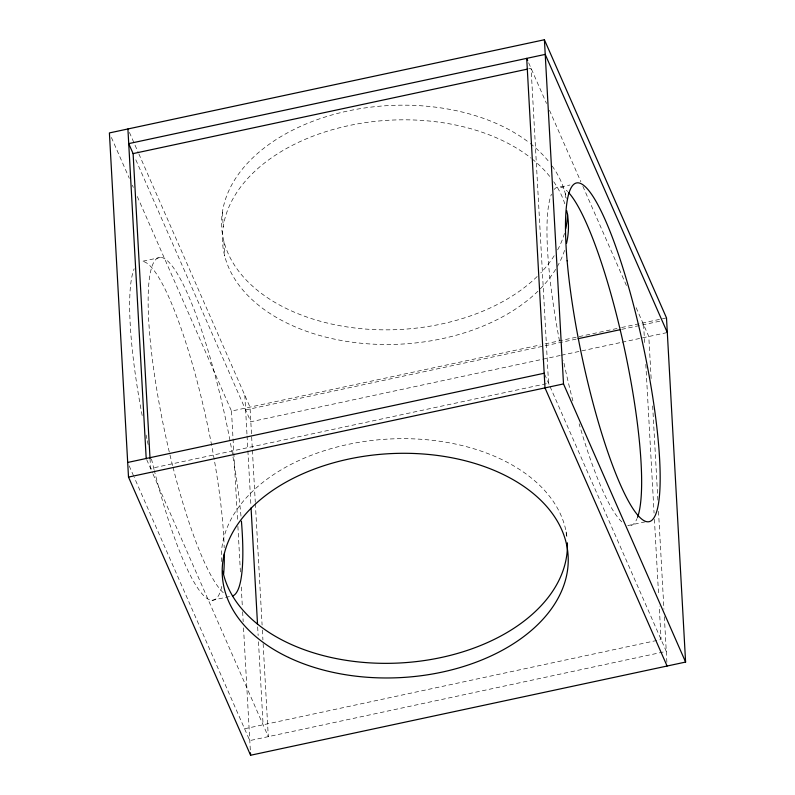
<?xml version="1.0" encoding="UTF-8"?>
<svg xmlns="http://www.w3.org/2000/svg" width="795" height="795" viewBox="0 0 795 795"><rect width="100%" height="100%" fill="white"/><g stroke="black" fill="none" stroke-linecap="round" stroke-linejoin="round"><path stroke-width="0.6" stroke-dasharray="3.98 2.98" d="M528.655 68.857L531.09 68.34L548.56 383.22L150.573 468.474L150.026 458.556M160.53 257.411L142.027 261.376A173.191 31.085 77.9 0 1 192.479 364.448A173.191 31.085 77.9 0 1 224.2 547.854M560.743 186.994L570.005 185.006M137.306 196.504L231.494 411.075L540.222 344.951M545.072 343.907L620.358 327.779M621.571 327.52L666.498 317.901M245.625 409.922L576.872 338.968M621.769 329.349L660.963 320.951M560.227 355.484L250.823 421.757L135.09 158.126M561.439 355.226L620.895 342.486M622.107 342.228L667.313 332.539M211.967 600.324L230.47 596.359A173.191 31.085 77.9 0 1 228.572 596.041M645.212 521.848L627.851 525.565A173.191 31.085 77.9 0 0 637.103 518.419M244.592 728.767L661.082 639.548L659.224 606.078M528.655 62.795L546.523 103.499M549.504 110.306L580.877 181.757M582.864 186.298L627.176 287.243M636.139 307.655L648.799 336.504L651.145 378.659M544.664 374.346L549.554 385.486M550.051 386.618L666.28 651.383L249.779 740.602L134.156 477.189M129.406 132.367L138.36 152.769M138.857 153.902L250.008 407.11L252.333 449.036M111.389 137.475L129.337 178.348M132.328 185.155L133.321 187.421M146.687 459.599L152.57 473.005M153.067 474.138L268.293 736.637L262.996 641.187M129.178 465.86L133.659 476.056M652.655 405.927L657.882 500.144M658.508 511.304L663.934 609.238M664.352 616.681L666.886 662.374M643.612 324.668L644.636 343.271M645.808 364.339L654.066 513.103M654.404 519.304L658.608 594.918M565.315 193.652L565.652 199.754M566.149 531.925L566.497 538.026M252.403 450.268L255.294 502.341M255.364 503.583L262.102 625.069M262.38 630.028L262.926 639.945M244.81 395.274L246.997 434.716M247.066 435.958L247.821 449.592M247.891 450.835L250.922 505.382M257.659 626.867L258.146 635.543M258.484 641.744L263.095 724.802M222.391 212.156L223.206 226.794M223.902 241.382L224.717 256.02M231.494 411.075L237.616 521.331M237.894 526.29L240.497 573.364M241.263 586.988L242.356 606.814M242.634 611.762L243.181 621.68M243.528 627.871L250.465 752.805M621.849 521.898A173.191 31.085 77.9 0 1 579.128 423.785M572.907 400.988A173.191 31.085 77.9 0 1 563.367 360.274M559.501 341.005A173.191 31.085 77.9 0 1 551.492 194.139M554.155 189.478A173.191 31.085 77.9 0 1 567.68 191.565M223.286 592.722A173.191 31.085 77.9 0 1 172.873 466.715M172.575 465.562A173.191 31.085 77.9 0 1 166.165 259.746A173.191 31.085 77.9 0 1 241.094 517.326M221.805 586.412A173.191 31.085 77.9 0 1 154.359 470.68M154.061 469.527A173.191 31.085 77.9 0 1 151.477 458.944M148.168 444.594A173.191 31.085 77.9 0 1 147.115 439.794M146.856 438.602A173.191 31.085 77.9 0 1 146.091 435.014M142.176 415.527A173.191 31.085 77.9 0 1 134.186 268.72M221.527 561.608A173.191 112.105 -3.2 0 1 385.664 439.228A173.191 112.105 -3.2 0 1 567.153 539.179M564.569 250.375A173.191 112.105 -3.2 0 1 557.414 266.385M555.665 269.346A173.191 112.105 -3.2 0 1 538.901 290.255M537.996 291.149A173.191 112.105 -3.2 0 1 283.676 321.428A173.191 112.105 -3.2 0 1 275.07 155.413A173.191 112.105 -3.2 0 1 531.1 158.155M532.094 158.94A173.191 112.105 -3.2 0 1 550.21 177.027M553.708 181.737A173.191 112.105 -3.2 0 1 565.493 206.024M564.48 233.392A173.191 112.105 -3.2 0 1 557.225 250.624M554.234 255.682A173.191 112.105 -3.2 0 1 540.739 272.894M537.181 276.501A173.191 112.105 -3.2 0 1 283.686 307.198A173.191 112.105 -3.2 0 1 272.735 141.788A173.191 112.105 -3.2 0 1 528.278 141.957M530.295 143.507A173.191 112.105 -3.2 0 1 549.395 162.379M552.157 166.046A173.191 112.105 -3.2 0 1 566.378 198.432"/><path stroke-width="1.19" d="M544.406 39.75L109.402 132.934L128.502 477.099L250.594 755.25L685.598 662.066L666.498 317.901L544.406 39.75L563.506 383.925L685.598 662.066M667.313 332.539L545.221 54.398L128.72 143.617L133.103 153.594L527.443 69.115M578.084 338.71L620.557 329.607M127.687 462.461L544.178 373.243M128.502 477.099L563.506 383.925M527.681 60.579L526.707 58.363L544.992 387.89L667.094 666.031M251.061 507.856L257.53 624.393M250.465 752.805L250.594 755.25M133.103 153.594L150.026 458.556M127.906 128.969L146.201 458.496M568.624 192.559A173.191 31.085 77.9 0 1 625.108 351.698A173.191 31.085 77.9 0 1 637.51 517.396M241.422 521.172A173.191 31.085 77.9 0 1 232.478 596.041M224.309 553.886A173.191 31.085 77.9 0 1 223.653 573.771M567.372 542.846A173.191 112.105 -3.2 0 1 407.736 662.444A173.191 112.105 -3.2 0 1 222.839 571.227M566.696 210.675A173.191 112.105 -3.2 0 1 566.527 243.35M567.6 214.332A173.191 112.105 -3.2 0 1 565.712 228.712M567.123 260.79A173.191 31.085 77.9 0 0 646.365 521.6A173.191 31.085 77.9 0 0 624.94 274.553A173.191 31.085 77.9 0 0 567.123 260.79M288.515 657.425A173.191 112.105 -3.2 0 0 566.517 575.878A173.191 112.105 -3.2 0 0 330.561 463.654A173.191 112.105 -3.2 0 0 288.515 657.425"/></g></svg>
